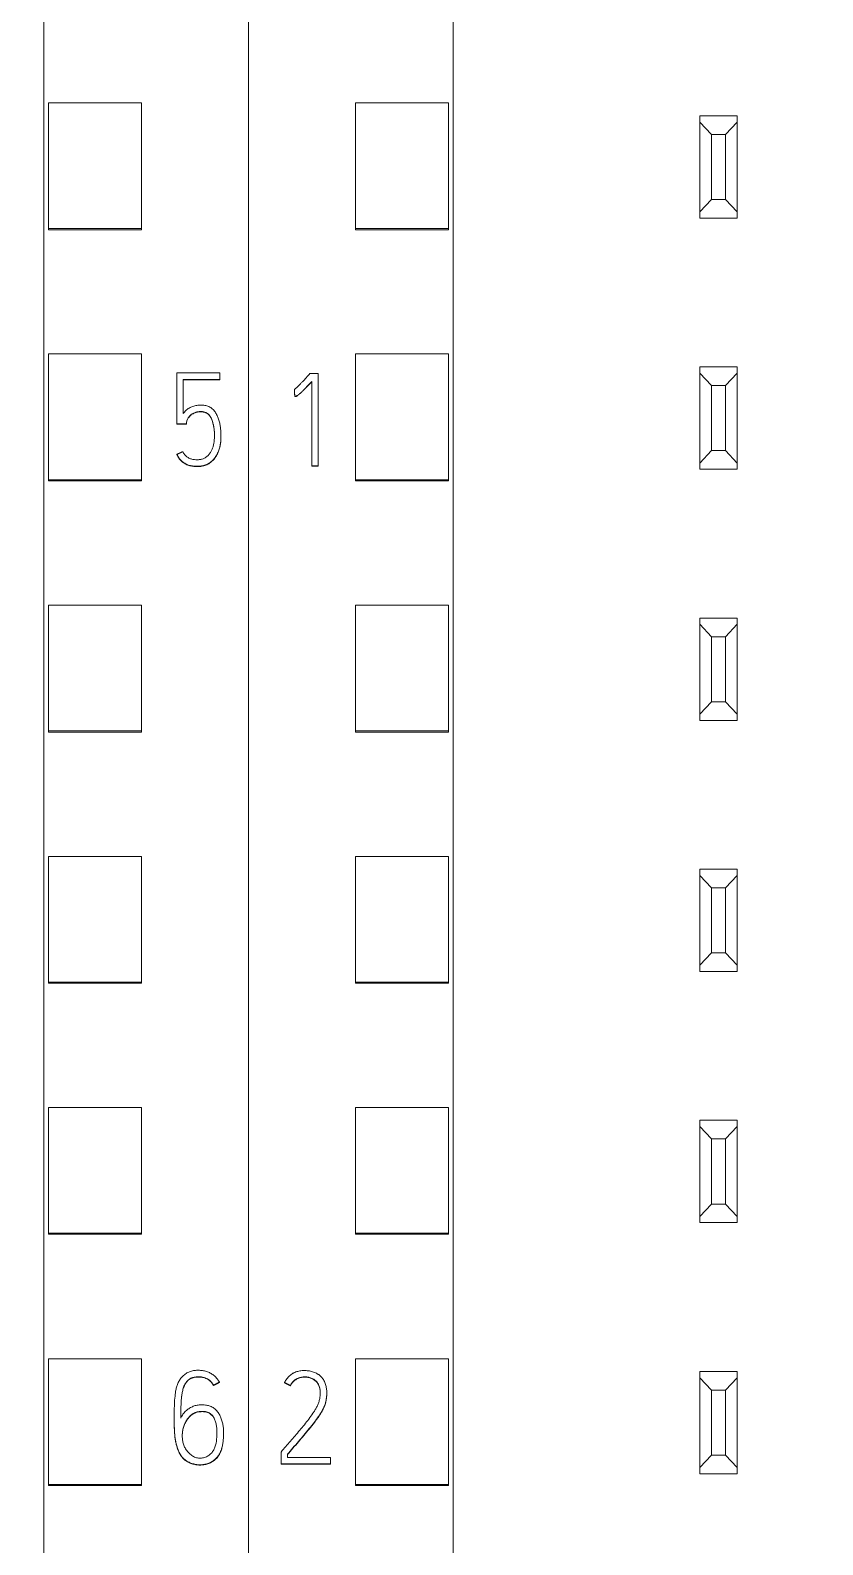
# Model space of a CAD drawing. Header units: millimetres. Extents: x 42151 to 59780, y 37376 to 44547.
# Drawn here: x 48234.74 to 48251.77, y 43255.12 to 43287.69 of the extents above; entities that cross this region are included whole.
import ezdxf

# ---------------------------------------------------------------- set-up
doc = ezdxf.new("R2010")
doc.units = ezdxf.units.MM
doc.set_wipeout_variables(frame=1)
doc.layers.add('000-PI-Oprema', color=30, linetype='Continuous', lineweight=5)
doc.layers.add('SI-ORMAR-Oprema', color=30, linetype='Continuous', lineweight=5)

# ---------------------------------------------------------------- blocks, each defined once
blk = doc.blocks.new('6ES7531-7KF00-0AB0')
at = {"layer": 'SI-ORMAR-Oprema', "linetype": 'Continuous'}
for p, q in [((-19.763, 37.279), (-19.763, 40.02)), ((-19.313, 37.279), (-19.763, 37.279)), ((-19.313, 18.579), (-19.313, 37.279)), ((-18.192, 36.979), (-18.192, 31.479)), ((-18.192, 18.979), (-18.192, 26.479)), ((-19.763, 18.579), (-19.763, 18.579)), ((-19.763, 18.579), (-19.313, 18.579)), ((-19.763, 15.837), (-19.763, 18.579)), ((-19.763, 18.579), (-19.313, 18.579)), ((-19.313, 18.579), (-19.313, 18.579)), ((-17.763, 16.929), (-19.763, 16.929)), ((-17.763, 16.8), (-17.763, 16.329)), ((-17.763, 16.446), (-19.763, 16.446)), ((-17.763, 16.329), (-17.763, -1.738)), ((-17.763, 15.837), (-19.763, 15.837))]:
    blk.add_line(p, q, dxfattribs=at)
blk.add_open_spline([(-17.763, 16.929), (-17.763, 16.929), (-17.763, 16.919), (-17.763, 16.876), (-17.763, 16.828), (-17.763, 16.8)], degree=3, dxfattribs=at)
blk.add_wipeout([(-17.038, 69.029), (17.762, 69.029), (17.762, -77.96), (-17.038, -77.971)]).dxf.layer = 'SI-ORMAR-Oprema'
for p, q in [((-17.038, 56.709), (-17.038, -56.709)), ((17.762, 56.709), (17.762, -56.709)), ((-12.638, 54.429), (-12.638, -54.387)), ((13.362, -54.387), (13.362, 54.429)), ((-14.738, 34.207), (-14.738, 36.909)), ((-12.738, 36.909), (-14.738, 36.909)), ((-12.738, 34.207), (-12.738, 36.909)), ((13.462, 34.207), (13.462, 36.909)), ((13.462, 36.909), (15.462, 36.909)), ((15.462, 34.207), (15.462, 36.909)), ((-7.338, 36.629), (-6.538, 36.629)), ((-7.338, 36.495), (-7.338, 36.629)), ((-7.338, 34.562), (-7.338, 36.495)), ((-7.088, 36.229), (-7.338, 36.495)), ((-6.538, 36.495), (-6.788, 36.229)), ((-6.538, 36.629), (-6.538, 36.495)), ((-6.538, 36.495), (-6.538, 34.562)), ((-7.088, 36.229), (-7.088, 34.829)), ((-6.788, 36.229), (-7.088, 36.229)), ((-6.788, 34.829), (-6.788, 36.229)), ((-7.338, 34.562), (-7.088, 34.829)), ((-7.338, 34.429), (-7.338, 34.562)), ((-7.088, 34.829), (-6.788, 34.829)), ((-6.788, 34.829), (-6.538, 34.562)), ((-6.538, 34.562), (-6.538, 34.429)), ((-14.738, 34.177), (-14.738, 34.207)), ((-12.738, 34.207), (-14.738, 34.207)), ((-12.738, 34.177), (-12.738, 34.207)), ((-6.538, 34.429), (-7.338, 34.429)), ((13.462, 34.207), (15.462, 34.207)), ((13.462, 34.177), (13.462, 34.207)), ((15.462, 34.177), (15.462, 34.207)), ((-12.738, 34.177), (-14.738, 34.177)), ((13.462, 34.177), (15.462, 34.177)), ((-14.738, 28.805), (-14.738, 31.508)), ((-12.738, 31.508), (-14.738, 31.508)), ((-12.738, 28.805), (-12.738, 31.508)), ((13.462, 28.805), (13.462, 31.508)), ((13.462, 31.508), (15.462, 31.508)), ((15.462, 28.805), (15.462, 31.508)), ((-15.54, 31.088), (-15.715, 31.088)), ((-15.54, 29.104), (-15.54, 31.088)), ((-7.338, 31.229), (-6.538, 31.229)), ((-7.338, 31.095), (-7.338, 31.229)), ((-7.338, 29.162), (-7.338, 31.095)), ((-7.088, 30.829), (-7.338, 31.095)), ((-6.538, 31.095), (-6.788, 30.829)), ((-6.538, 31.229), (-6.538, 31.095)), ((-6.538, 31.095), (-6.538, 29.162)), ((16.221, 31.099), (16.221, 30.005)), ((17.144, 31.099), (16.221, 31.099)), ((16.359, 30.226), (16.359, 30.961)), ((16.359, 30.961), (17.144, 30.961)), ((17.144, 30.954), (16.359, 30.954)), ((17.144, 30.961), (17.144, 31.099)), ((17.144, 30.961), (17.144, 30.954)), ((-16.051, 30.743), (-16.051, 30.737)), ((-15.679, 30.916), (-15.679, 29.104)), ((-6.788, 30.829), (-7.088, 30.829)), ((-7.088, 30.829), (-7.088, 29.429)), ((-6.788, 29.429), (-6.788, 30.829)), ((-16.042, 30.596), (-16.042, 30.59)), ((16.221, 30.005), (16.221, 29.998)), ((16.221, 30.005), (16.432, 30.005)), ((16.432, 29.998), (16.221, 29.998)), ((16.432, 30.005), (16.432, 29.998)), ((17.172, 29.74), (17.172, 29.746)), ((-7.338, 29.162), (-7.088, 29.429)), ((-7.088, 29.429), (-6.788, 29.429)), ((-6.788, 29.429), (-6.538, 29.162)), ((16.226, 29.35), (16.226, 29.343)), ((-15.679, 29.104), (-15.679, 29.097)), ((-15.679, 29.104), (-15.54, 29.104)), ((-15.54, 29.097), (-15.679, 29.097)), ((-15.54, 29.104), (-15.54, 29.097)), ((-7.338, 29.029), (-7.338, 29.162)), ((-6.538, 29.029), (-7.338, 29.029)), ((-6.538, 29.162), (-6.538, 29.029)), ((-14.738, 28.778), (-14.738, 28.805)), ((-12.738, 28.805), (-14.738, 28.805)), ((-12.738, 28.778), (-14.738, 28.778)), ((-12.738, 28.778), (-12.738, 28.805)), ((13.462, 28.805), (15.462, 28.805)), ((13.462, 28.778), (13.462, 28.805)), ((13.462, 28.778), (15.462, 28.778)), ((15.462, 28.778), (15.462, 28.805)), ((-14.738, 23.404), (-14.738, 26.106)), ((-12.738, 26.106), (-14.738, 26.106)), ((-12.738, 23.404), (-12.738, 26.106)), ((13.462, 23.404), (13.462, 26.106)), ((13.462, 26.106), (15.462, 26.106)), ((15.462, 23.404), (15.462, 26.106)), ((-7.338, 25.829), (-6.538, 25.829)), ((-7.338, 25.695), (-7.338, 25.829)), ((-6.538, 25.829), (-6.538, 25.695)), ((-7.338, 23.762), (-7.338, 25.695)), ((-7.088, 25.429), (-7.338, 25.695)), ((-7.088, 25.429), (-7.088, 24.029)), ((-6.788, 25.429), (-7.088, 25.429)), ((-6.538, 25.695), (-6.788, 25.429)), ((-6.788, 24.029), (-6.788, 25.429)), ((-6.538, 25.695), (-6.538, 23.762)), ((-7.338, 23.762), (-7.088, 24.029)), ((-7.088, 24.029), (-6.788, 24.029)), ((-6.788, 24.029), (-6.538, 23.762)), ((-7.338, 23.629), (-7.338, 23.762)), ((-6.538, 23.629), (-7.338, 23.629)), ((-6.538, 23.762), (-6.538, 23.629)), ((-14.738, 23.378), (-14.738, 23.404)), ((-12.738, 23.404), (-14.738, 23.404)), ((-12.738, 23.378), (-14.738, 23.378)), ((-12.738, 23.378), (-12.738, 23.404)), ((13.462, 23.378), (13.462, 23.404)), ((13.462, 23.404), (15.462, 23.404)), ((13.462, 23.378), (15.462, 23.378)), ((15.462, 23.378), (15.462, 23.404)), ((-14.738, 18.002), (-14.738, 20.704)), ((-12.738, 20.704), (-14.738, 20.704)), ((-12.738, 18.002), (-12.738, 20.704)), ((13.462, 18.002), (13.462, 20.704)), ((13.462, 20.704), (15.462, 20.704)), ((15.462, 18.002), (15.462, 20.704)), ((-7.338, 20.429), (-6.538, 20.429)), ((-7.338, 20.295), (-7.338, 20.429)), ((-7.338, 18.362), (-7.338, 20.295)), ((-7.088, 20.029), (-7.338, 20.295)), ((-6.538, 20.295), (-6.788, 20.029)), ((-6.538, 20.429), (-6.538, 20.295)), ((-6.538, 20.295), (-6.538, 18.362)), ((-7.088, 20.029), (-7.088, 18.629)), ((-6.788, 20.029), (-7.088, 20.029)), ((-6.788, 18.629), (-6.788, 20.029)), ((-7.338, 18.362), (-7.088, 18.629)), ((-7.088, 18.629), (-6.788, 18.629)), ((-6.788, 18.629), (-6.538, 18.362)), ((-7.338, 18.229), (-7.338, 18.362)), ((-6.538, 18.362), (-6.538, 18.229)), ((-14.738, 17.978), (-14.738, 18.002)), ((-12.738, 18.002), (-14.738, 18.002)), ((-12.738, 17.978), (-14.738, 17.978)), ((-12.738, 17.978), (-12.738, 18.002)), ((-6.538, 18.229), (-7.338, 18.229)), ((13.462, 18.002), (15.462, 18.002)), ((13.462, 17.978), (13.462, 18.002)), ((13.462, 17.978), (15.462, 17.978)), ((15.462, 17.978), (15.462, 18.002)), ((-17.038, 16.929), (-17.763, 16.929)), ((-17.038, 16.8), (-17.763, 16.8)), ((-17.038, 16.329), (-17.763, 16.329)), ((-14.738, 12.601), (-14.738, 15.303)), ((-12.738, 15.303), (-14.738, 15.303)), ((-12.738, 12.601), (-12.738, 15.303)), ((-7.338, 15.029), (-6.538, 15.029)), ((-7.338, 14.895), (-7.338, 15.029)), ((-6.538, 15.029), (-6.538, 14.895)), ((13.462, 12.601), (13.462, 15.303)), ((13.462, 15.303), (15.462, 15.303)), ((15.462, 12.601), (15.462, 15.303)), ((-7.338, 12.962), (-7.338, 14.895)), ((-7.088, 14.629), (-7.338, 14.895)), ((-6.538, 14.895), (-6.788, 14.629)), ((-6.538, 14.895), (-6.538, 12.962)), ((-7.088, 14.629), (-7.088, 13.229)), ((-6.788, 14.629), (-7.088, 14.629)), ((-6.788, 13.229), (-6.788, 14.629)), ((-7.338, 12.962), (-7.088, 13.229)), ((-7.088, 13.229), (-6.788, 13.229)), ((-6.788, 13.229), (-6.538, 12.962)), ((-7.338, 12.829), (-7.338, 12.962)), ((-6.538, 12.829), (-7.338, 12.829)), ((-6.538, 12.962), (-6.538, 12.829)), ((-14.738, 12.578), (-14.738, 12.601)), ((-12.738, 12.601), (-14.738, 12.601)), ((-12.738, 12.578), (-14.738, 12.578)), ((-12.738, 12.578), (-12.738, 12.601)), ((13.462, 12.578), (13.462, 12.601)), ((13.462, 12.601), (15.462, 12.601)), ((13.462, 12.578), (15.462, 12.578)), ((15.462, 12.578), (15.462, 12.601)), ((-14.738, 7.199), (-14.738, 9.901)), ((-12.738, 9.901), (-14.738, 9.901)), ((-12.738, 7.199), (-12.738, 9.901)), ((13.462, 7.199), (13.462, 9.901)), ((13.462, 9.901), (15.462, 9.901)), ((15.462, 7.199), (15.462, 9.901)), ((-7.338, 9.629), (-6.538, 9.629)), ((-7.338, 9.495), (-7.338, 9.629)), ((-7.338, 7.562), (-7.338, 9.495)), ((-7.088, 9.229), (-7.338, 9.495)), ((-6.538, 9.495), (-6.788, 9.229)), ((-6.538, 9.629), (-6.538, 9.495)), ((-6.538, 9.495), (-6.538, 7.562)), ((-16.261, 9.391), (-16.261, 9.385)), ((-16.136, 9.327), (-16.136, 9.321)), ((-15.354, 9.159), (-15.354, 9.165)), ((-7.088, 9.229), (-7.088, 7.829)), ((-6.788, 9.229), (-7.088, 9.229)), ((-6.788, 7.829), (-6.788, 9.229)), ((17.01, 9.333), (17.01, 9.327)), ((17.137, 9.399), (17.137, 9.393)), ((16.166, 8.595), (16.166, 8.588)), ((17.229, 8.296), (17.229, 8.302)), ((-16.336, 7.897), (-16.336, 7.642)), ((-16.197, 7.781), (-16.197, 7.847)), ((-7.338, 7.562), (-7.088, 7.829)), ((-7.088, 7.829), (-6.788, 7.829)), ((-6.788, 7.829), (-6.538, 7.562)), ((-16.336, 7.642), (-16.336, 7.636)), ((-16.336, 7.642), (-15.271, 7.642)), ((-15.271, 7.636), (-16.336, 7.636)), ((-15.271, 7.781), (-16.197, 7.781)), ((-15.271, 7.642), (-15.271, 7.781)), ((-15.271, 7.642), (-15.271, 7.636)), ((-7.338, 7.429), (-7.338, 7.562)), ((-6.538, 7.562), (-6.538, 7.429)), ((-14.738, 7.178), (-14.738, 7.199)), ((-12.738, 7.199), (-14.738, 7.199)), ((-12.738, 7.178), (-14.738, 7.178)), ((-12.738, 7.178), (-12.738, 7.199)), ((-6.538, 7.429), (-7.338, 7.429)), ((13.462, 7.178), (13.462, 7.199)), ((13.462, 7.199), (15.462, 7.199)), ((13.462, 7.178), (15.462, 7.178)), ((15.462, 7.178), (15.462, 7.199))]:
    blk.add_line(p, q, dxfattribs=at)
for centre, start, end in [((-17.163, 36.979), 83.025, 180), ((-17.163, 36.979), 83.025, 180), ((-17.163, 31.479), 180, 276.975), ((-17.163, 26.479), 83.025, 180), ((-17.163, 26.479), 83.025, 180), ((-17.163, 18.979), 180, 276.975)]:
    blk.add_arc(centre, 1.029, start, end, dxfattribs=at)
for points, knots in [([(-15.715, 31.088), (-15.742, 31.058), (-15.768, 31.028), (-15.823, 30.969), (-15.85, 30.939), (-15.892, 30.896), (-15.905, 30.881), (-15.933, 30.852), (-15.947, 30.838), (-15.976, 30.809), (-15.99, 30.796), (-16.02, 30.769), (-16.035, 30.756), (-16.051, 30.743)], [0, 0, 0, 0, 0.25, 0.25, 0.5, 0.5, 0.625, 0.625, 0.75, 0.75, 0.875, 0.875, 1, 1, 1, 1]), ([(-16.042, 30.596), (-16.037, 30.596), (-16.032, 30.597), (-16.022, 30.599), (-16.017, 30.6), (-16.007, 30.604), (-16.002, 30.606), (-15.994, 30.611), (-15.989, 30.614), (-15.977, 30.622), (-15.968, 30.629), (-15.953, 30.642), (-15.945, 30.648), (-15.922, 30.668), (-15.907, 30.682), (-15.877, 30.71), (-15.863, 30.725), (-15.819, 30.768), (-15.791, 30.798), (-15.735, 30.857), (-15.707, 30.886), (-15.679, 30.916)], [0, 0, 0, 0, 0.03125, 0.03125, 0.0625, 0.0625, 0.09375, 0.09375, 0.125, 0.125, 0.1875, 0.1875, 0.25, 0.25, 0.375, 0.375, 0.5, 0.5, 0.75, 0.75, 1, 1, 1, 1]), ([(-15.679, 30.91), (-15.707, 30.88), (-15.735, 30.85), (-15.791, 30.791), (-15.819, 30.762), (-15.863, 30.719), (-15.877, 30.704), (-15.907, 30.676), (-15.922, 30.662), (-15.945, 30.642), (-15.953, 30.635), (-15.969, 30.622), (-15.977, 30.616), (-15.989, 30.607), (-15.994, 30.605), (-16.003, 30.6), (-16.007, 30.597), (-16.017, 30.594), (-16.022, 30.593), (-16.032, 30.59), (-16.037, 30.59), (-16.042, 30.59)], [0, 0, 0, 0, 0.25, 0.25, 0.5, 0.5, 0.625, 0.625, 0.75, 0.75, 0.8125, 0.8125, 0.875, 0.875, 0.90625, 0.90625, 0.9375, 0.9375, 0.96875, 0.96875, 1, 1, 1, 1]), ([(16.226, 29.35), (16.239, 29.323), (16.252, 29.298), (16.276, 29.262), (16.285, 29.25), (16.304, 29.228), (16.314, 29.218), (16.335, 29.198), (16.347, 29.189), (16.37, 29.172), (16.382, 29.164), (16.407, 29.149), (16.419, 29.142), (16.446, 29.13), (16.46, 29.124), (16.487, 29.115), (16.501, 29.111), (16.53, 29.104), (16.544, 29.101), (16.573, 29.098), (16.588, 29.096), (16.61, 29.095), (16.617, 29.095), (16.632, 29.094), (16.639, 29.094), (16.661, 29.093), (16.675, 29.092), (16.705, 29.093), (16.719, 29.094), (16.748, 29.098), (16.763, 29.1), (16.792, 29.106), (16.806, 29.11), (16.848, 29.124), (16.875, 29.135), (16.913, 29.157), (16.926, 29.165), (16.949, 29.182), (16.961, 29.191), (16.983, 29.211), (16.993, 29.221), (17.013, 29.242), (17.023, 29.254), (17.05, 29.288), (17.066, 29.313), (17.087, 29.351), (17.093, 29.364), (17.106, 29.391), (17.112, 29.404), (17.128, 29.445), (17.137, 29.473), (17.151, 29.529), (17.157, 29.557), (17.164, 29.6), (17.165, 29.615), (17.168, 29.644), (17.17, 29.658), (17.172, 29.702), (17.172, 29.731), (17.172, 29.79), (17.17, 29.848), (17.164, 29.906), (17.156, 29.963), (17.151, 29.992), (17.142, 30.035), (17.139, 30.049), (17.131, 30.078), (17.127, 30.092), (17.113, 30.133), (17.102, 30.16), (17.083, 30.2), (17.076, 30.213), (17.061, 30.238), (17.053, 30.25), (17.027, 30.286), (17.008, 30.308), (16.964, 30.347), (16.939, 30.363), (16.899, 30.383), (16.885, 30.388), (16.857, 30.397), (16.843, 30.401), (16.814, 30.406), (16.8, 30.408), (16.77, 30.41), (16.755, 30.411), (16.726, 30.41), (16.711, 30.41), (16.682, 30.407), (16.668, 30.406), (16.639, 30.401), (16.624, 30.398), (16.596, 30.391), (16.581, 30.387), (16.553, 30.377), (16.54, 30.372), (16.513, 30.359), (16.5, 30.352), (16.475, 30.337), (16.463, 30.329), (16.439, 30.311), (16.428, 30.302), (16.407, 30.282), (16.396, 30.271), (16.377, 30.249), (16.368, 30.238), (16.359, 30.226)], [0, 0, 0, 0, 0.03125, 0.03125, 0.046875, 0.046875, 0.0625, 0.0625, 0.078125, 0.078125, 0.09375, 0.09375, 0.109375, 0.109375, 0.125, 0.125, 0.140625, 0.140625, 0.15625, 0.15625, 0.171875, 0.171875, 0.179687, 0.179687, 0.1875, 0.1875, 0.203125, 0.203125, 0.21875, 0.21875, 0.234375, 0.234375, 0.25, 0.25, 0.28125, 0.28125, 0.296875, 0.296875, 0.3125, 0.3125, 0.328125, 0.328125, 0.34375, 0.34375, 0.375, 0.375, 0.390625, 0.390625, 0.40625, 0.40625, 0.4375, 0.4375, 0.46875, 0.46875, 0.484375, 0.484375, 0.5, 0.5, 0.53125, 0.53125, 0.5625, 0.59375, 0.59375, 0.625, 0.625, 0.640625, 0.640625, 0.65625, 0.65625, 0.6875, 0.6875, 0.703125, 0.703125, 0.71875, 0.71875, 0.75, 0.75, 0.78125, 0.78125, 0.796875, 0.796875, 0.8125, 0.8125, 0.828125, 0.828125, 0.84375, 0.84375, 0.859375, 0.859375, 0.875, 0.875, 0.890625, 0.890625, 0.90625, 0.90625, 0.921875, 0.921875, 0.9375, 0.9375, 0.953125, 0.953125, 0.96875, 0.96875, 0.984375, 0.984375, 1, 1, 1, 1]), ([(16.432, 30.005), (16.432, 30.028), (16.435, 30.051), (16.444, 30.084), (16.448, 30.095), (16.457, 30.116), (16.463, 30.127), (16.475, 30.146), (16.482, 30.155), (16.493, 30.168), (16.497, 30.173), (16.505, 30.181), (16.509, 30.185), (16.531, 30.205), (16.55, 30.218), (16.58, 30.235), (16.59, 30.24), (16.612, 30.249), (16.623, 30.253), (16.656, 30.263), (16.679, 30.267), (16.714, 30.27), (16.725, 30.27), (16.748, 30.27), (16.76, 30.269), (16.795, 30.266), (16.817, 30.261), (16.845, 30.251), (16.85, 30.248), (16.86, 30.243), (16.865, 30.241), (16.88, 30.232), (16.889, 30.225), (16.902, 30.213), (16.906, 30.209), (16.914, 30.2), (16.925, 30.187), (16.935, 30.173), (16.948, 30.154), (16.953, 30.144), (16.964, 30.123), (16.968, 30.112), (16.982, 30.081), (16.989, 30.059), (17.002, 30.015), (17.008, 29.993), (17.015, 29.959), (17.017, 29.948), (17.021, 29.925), (17.025, 29.891), (17.028, 29.857), (17.031, 29.812), (17.032, 29.789), (17.033, 29.721), (17.031, 29.676), (17.024, 29.619), (17.023, 29.608), (17.019, 29.585), (17.017, 29.574), (17.009, 29.54), (17.003, 29.518), (16.988, 29.474), (16.979, 29.453), (16.959, 29.411), (16.947, 29.391), (16.92, 29.354), (16.905, 29.337), (16.881, 29.312), (16.872, 29.305), (16.854, 29.29), (16.844, 29.284), (16.825, 29.271), (16.814, 29.266), (16.793, 29.256), (16.782, 29.252), (16.749, 29.242), (16.726, 29.238), (16.691, 29.235), (16.68, 29.234), (16.657, 29.233), (16.645, 29.233), (16.611, 29.234), (16.588, 29.237), (16.554, 29.244), (16.542, 29.246), (16.52, 29.254), (16.509, 29.258), (16.488, 29.267), (16.478, 29.273), (16.458, 29.285), (16.448, 29.291), (16.42, 29.313), (16.404, 29.329), (16.383, 29.357), (16.376, 29.366), (16.364, 29.387), (16.359, 29.397), (16.354, 29.408)], [0, 0, 0, 0, 0.03125, 0.03125, 0.046875, 0.046875, 0.0625, 0.0625, 0.078125, 0.078125, 0.085937, 0.085937, 0.09375, 0.09375, 0.125, 0.125, 0.140625, 0.140625, 0.15625, 0.15625, 0.1875, 0.1875, 0.203125, 0.203125, 0.21875, 0.21875, 0.25, 0.25, 0.257812, 0.257812, 0.265625, 0.265625, 0.28125, 0.28125, 0.289062, 0.289062, 0.296875, 0.3125, 0.3125, 0.328125, 0.328125, 0.34375, 0.34375, 0.375, 0.375, 0.40625, 0.40625, 0.421875, 0.421875, 0.4375, 0.46875, 0.46875, 0.5, 0.5, 0.5625, 0.5625, 0.578125, 0.578125, 0.59375, 0.59375, 0.625, 0.625, 0.65625, 0.65625, 0.6875, 0.6875, 0.71875, 0.71875, 0.734375, 0.734375, 0.75, 0.75, 0.765625, 0.765625, 0.78125, 0.78125, 0.8125, 0.8125, 0.828125, 0.828125, 0.84375, 0.84375, 0.875, 0.875, 0.890625, 0.890625, 0.90625, 0.90625, 0.921875, 0.921875, 0.9375, 0.9375, 0.96875, 0.96875, 0.984375, 0.984375, 1, 1, 1, 1]), ([(17.033, 29.741), (17.033, 29.747), (17.032, 29.752), (17.032, 29.779), (17.031, 29.802), (17.029, 29.847), (17.027, 29.87), (17.019, 29.937), (17.01, 29.982), (16.991, 30.049), (16.983, 30.071), (16.966, 30.113), (16.956, 30.134), (16.938, 30.163), (16.931, 30.173), (16.917, 30.191), (16.909, 30.2), (16.892, 30.216), (16.883, 30.223), (16.868, 30.233), (16.863, 30.236), (16.853, 30.241), (16.847, 30.243), (16.831, 30.25), (16.82, 30.253), (16.797, 30.259), (16.786, 30.26), (16.763, 30.263), (16.751, 30.264), (16.728, 30.264), (16.716, 30.264), (16.693, 30.262), (16.681, 30.26), (16.658, 30.256), (16.624, 30.249), (16.592, 30.235), (16.561, 30.218), (16.551, 30.212), (16.533, 30.199), (16.523, 30.192), (16.506, 30.176), (16.498, 30.168), (16.487, 30.155), (16.483, 30.15), (16.476, 30.141), (16.473, 30.136), (16.463, 30.121), (16.458, 30.111), (16.448, 30.09), (16.445, 30.078), (16.435, 30.045), (16.432, 30.022), (16.432, 29.998)], [0, 0, 0, 0, 0.013624, 0.013624, 0.075273, 0.075273, 0.136921, 0.136921, 0.260218, 0.260218, 0.321867, 0.321867, 0.383515, 0.383515, 0.414339, 0.414339, 0.445164, 0.445164, 0.475988, 0.475988, 0.4914, 0.4914, 0.506812, 0.506812, 0.537636, 0.537636, 0.568461, 0.568461, 0.599285, 0.599285, 0.630109, 0.630109, 0.660933, 0.660933, 0.691758, 0.753406, 0.753406, 0.78423, 0.78423, 0.815055, 0.815055, 0.845879, 0.845879, 0.861291, 0.861291, 0.876703, 0.876703, 0.907527, 0.907527, 0.938352, 0.938352, 1, 1, 1, 1]), ([(17.172, 29.74), (17.172, 29.719), (17.172, 29.697), (17.169, 29.647), (17.167, 29.618), (17.161, 29.575), (17.159, 29.561), (17.153, 29.532), (17.15, 29.518), (17.139, 29.475), (17.13, 29.447), (17.11, 29.393), (17.098, 29.366), (17.07, 29.314), (17.055, 29.289), (17.028, 29.254), (17.019, 29.243), (17, 29.221), (16.989, 29.21), (16.957, 29.181), (16.933, 29.163), (16.895, 29.141), (16.882, 29.134), (16.855, 29.121), (16.842, 29.116), (16.8, 29.102), (16.772, 29.095), (16.728, 29.089), (16.713, 29.088), (16.684, 29.086), (16.669, 29.086), (16.64, 29.087), (16.625, 29.088), (16.596, 29.09), (16.581, 29.091), (16.552, 29.094), (16.537, 29.097), (16.508, 29.103), (16.494, 29.107), (16.466, 29.116), (16.452, 29.121), (16.425, 29.133), (16.412, 29.14), (16.387, 29.154), (16.374, 29.163), (16.35, 29.18), (16.339, 29.189), (16.317, 29.209), (16.306, 29.219), (16.287, 29.241), (16.278, 29.253), (16.253, 29.29), (16.239, 29.316), (16.226, 29.343)], [0, 0, 0, 0, 0.044434, 0.044434, 0.104157, 0.104157, 0.134018, 0.134018, 0.16388, 0.16388, 0.223602, 0.223602, 0.283325, 0.283325, 0.343048, 0.343048, 0.37291, 0.37291, 0.402771, 0.402771, 0.462494, 0.462494, 0.492355, 0.492355, 0.522217, 0.522217, 0.58194, 0.58194, 0.611801, 0.611801, 0.641663, 0.641663, 0.671524, 0.671524, 0.701386, 0.701386, 0.731247, 0.731247, 0.761108, 0.761108, 0.79097, 0.79097, 0.820831, 0.820831, 0.850693, 0.850693, 0.880554, 0.880554, 0.910416, 0.910416, 0.940277, 0.940277, 1, 1, 1, 1]), ([(-16.136, 9.327), (-16.125, 9.351), (-16.111, 9.373), (-16.087, 9.403), (-16.079, 9.413), (-16.06, 9.431), (-16.05, 9.439), (-16.019, 9.462), (-15.996, 9.474), (-15.947, 9.494), (-15.923, 9.501), (-15.885, 9.508), (-15.872, 9.51), (-15.846, 9.512), (-15.833, 9.513), (-15.794, 9.512), (-15.768, 9.509), (-15.73, 9.501), (-15.718, 9.497), (-15.693, 9.489), (-15.681, 9.484), (-15.646, 9.468), (-15.624, 9.454), (-15.593, 9.43), (-15.584, 9.421), (-15.566, 9.402), (-15.558, 9.392), (-15.547, 9.376), (-15.543, 9.371), (-15.537, 9.359), (-15.527, 9.342), (-15.52, 9.324), (-15.512, 9.299), (-15.509, 9.287), (-15.503, 9.261), (-15.501, 9.248), (-15.498, 9.223), (-15.497, 9.21), (-15.496, 9.184), (-15.495, 9.171), (-15.496, 9.145), (-15.496, 9.132), (-15.498, 9.107), (-15.499, 9.094), (-15.504, 9.055), (-15.509, 9.03), (-15.519, 8.993), (-15.523, 8.98), (-15.531, 8.956), (-15.536, 8.943), (-15.55, 8.907), (-15.561, 8.884), (-15.585, 8.839), (-15.598, 8.817), (-15.624, 8.773), (-15.638, 8.752), (-15.681, 8.688), (-15.711, 8.646), (-15.803, 8.523), (-15.868, 8.443), (-15.968, 8.325), (-16.001, 8.286), (-16.067, 8.208), (-16.101, 8.169), (-16.168, 8.091), (-16.202, 8.052), (-16.269, 7.974), (-16.303, 7.936), (-16.336, 7.897)], [0, 0, 0, 0, 0.03125, 0.03125, 0.046875, 0.046875, 0.0625, 0.0625, 0.09375, 0.09375, 0.125, 0.125, 0.140625, 0.140625, 0.15625, 0.15625, 0.1875, 0.1875, 0.203125, 0.203125, 0.21875, 0.21875, 0.25, 0.25, 0.265625, 0.265625, 0.28125, 0.28125, 0.289063, 0.289063, 0.296875, 0.3125, 0.3125, 0.328125, 0.328125, 0.34375, 0.34375, 0.359375, 0.359375, 0.375, 0.375, 0.390625, 0.390625, 0.40625, 0.40625, 0.4375, 0.4375, 0.453125, 0.453125, 0.46875, 0.46875, 0.5, 0.5, 0.53125, 0.53125, 0.5625, 0.5625, 0.625, 0.625, 0.75, 0.75, 0.8125, 0.8125, 0.875, 0.875, 0.9375, 0.9375, 1, 1, 1, 1]), ([(-16.197, 7.847), (-16.159, 7.893), (-16.12, 7.939), (-16.042, 8.031), (-16.002, 8.076), (-15.924, 8.168), (-15.885, 8.214), (-15.808, 8.306), (-15.769, 8.352), (-15.693, 8.446), (-15.656, 8.493), (-15.601, 8.565), (-15.583, 8.589), (-15.548, 8.638), (-15.531, 8.663), (-15.497, 8.713), (-15.481, 8.738), (-15.451, 8.79), (-15.437, 8.817), (-15.418, 8.858), (-15.412, 8.871), (-15.401, 8.899), (-15.396, 8.914), (-15.381, 8.957), (-15.374, 8.986), (-15.363, 9.045), (-15.359, 9.075), (-15.355, 9.12), (-15.355, 9.135), (-15.354, 9.165), (-15.354, 9.18), (-15.356, 9.226), (-15.36, 9.256), (-15.368, 9.3), (-15.371, 9.315), (-15.378, 9.344), (-15.383, 9.359), (-15.393, 9.387), (-15.399, 9.401), (-15.413, 9.428), (-15.42, 9.441), (-15.432, 9.46), (-15.436, 9.466), (-15.445, 9.478), (-15.45, 9.484), (-15.465, 9.502), (-15.475, 9.513), (-15.496, 9.534), (-15.507, 9.544), (-15.525, 9.558), (-15.532, 9.563), (-15.544, 9.571), (-15.551, 9.575), (-15.584, 9.594), (-15.611, 9.607), (-15.654, 9.622), (-15.669, 9.626), (-15.698, 9.634), (-15.713, 9.637), (-15.743, 9.642), (-15.758, 9.644), (-15.788, 9.647), (-15.803, 9.648), (-15.833, 9.648), (-15.848, 9.648), (-15.879, 9.647), (-15.894, 9.646), (-15.939, 9.64), (-15.969, 9.634), (-16.012, 9.621), (-16.026, 9.616), (-16.047, 9.606), (-16.054, 9.603), (-16.068, 9.596), (-16.074, 9.593), (-16.107, 9.574), (-16.131, 9.556), (-16.165, 9.526), (-16.176, 9.515), (-16.197, 9.492), (-16.206, 9.481), (-16.233, 9.445), (-16.249, 9.419), (-16.261, 9.391)], [0, 0, 0, 0, 0.0625, 0.0625, 0.125, 0.125, 0.1875, 0.1875, 0.25, 0.25, 0.3125, 0.3125, 0.34375, 0.34375, 0.375, 0.375, 0.40625, 0.40625, 0.4375, 0.4375, 0.453125, 0.453125, 0.46875, 0.46875, 0.5, 0.5, 0.53125, 0.53125, 0.546875, 0.546875, 0.5625, 0.5625, 0.59375, 0.59375, 0.609375, 0.609375, 0.625, 0.625, 0.640625, 0.640625, 0.65625, 0.65625, 0.664062, 0.664062, 0.671875, 0.671875, 0.6875, 0.6875, 0.703125, 0.703125, 0.710937, 0.710937, 0.71875, 0.71875, 0.75, 0.75, 0.765625, 0.765625, 0.78125, 0.78125, 0.796875, 0.796875, 0.8125, 0.8125, 0.828125, 0.828125, 0.84375, 0.84375, 0.875, 0.875, 0.890625, 0.890625, 0.898437, 0.898437, 0.90625, 0.90625, 0.9375, 0.9375, 0.953125, 0.953125, 0.96875, 0.96875, 1, 1, 1, 1]), ([(-15.495, 9.156), (-15.495, 9.167), (-15.496, 9.177), (-15.497, 9.2), (-15.498, 9.213), (-15.501, 9.239), (-15.503, 9.251), (-15.508, 9.277), (-15.511, 9.29), (-15.519, 9.315), (-15.524, 9.327), (-15.532, 9.344), (-15.535, 9.35), (-15.541, 9.362), (-15.545, 9.367), (-15.563, 9.394), (-15.581, 9.413), (-15.606, 9.434), (-15.611, 9.438), (-15.622, 9.445), (-15.638, 9.456), (-15.667, 9.472), (-15.691, 9.482), (-15.715, 9.491), (-15.728, 9.494), (-15.766, 9.503), (-15.792, 9.506), (-15.844, 9.507), (-15.883, 9.503), (-15.921, 9.495), (-15.946, 9.487), (-15.959, 9.483), (-15.983, 9.473), (-15.994, 9.468), (-16.017, 9.455), (-16.028, 9.449), (-16.06, 9.425), (-16.079, 9.407), (-16.103, 9.377), (-16.111, 9.366), (-16.124, 9.344), (-16.131, 9.333), (-16.136, 9.321)], [0, 0, 0, 0, 0.034384, 0.034384, 0.076368, 0.076368, 0.118351, 0.118351, 0.160334, 0.160334, 0.202317, 0.202317, 0.223309, 0.223309, 0.244301, 0.244301, 0.328267, 0.328267, 0.349259, 0.349259, 0.370251, 0.412234, 0.454217, 0.454217, 0.496201, 0.496201, 0.580167, 0.580167, 0.664134, 0.706117, 0.706117, 0.7481, 0.7481, 0.790084, 0.790084, 0.832067, 0.832067, 0.916033, 0.916033, 0.958017, 0.958017, 1, 1, 1, 1]), ([(17.137, 9.399), (17.123, 9.424), (17.107, 9.448), (17.08, 9.482), (17.071, 9.493), (17.051, 9.515), (17.041, 9.525), (17.009, 9.554), (16.985, 9.571), (16.948, 9.593), (16.935, 9.599), (16.909, 9.611), (16.895, 9.617), (16.854, 9.631), (16.826, 9.638), (16.784, 9.646), (16.77, 9.648), (16.741, 9.651), (16.726, 9.653), (16.683, 9.655), (16.654, 9.655), (16.611, 9.651), (16.597, 9.649), (16.569, 9.644), (16.554, 9.641), (16.512, 9.63), (16.485, 9.62), (16.447, 9.6), (16.434, 9.593), (16.41, 9.577), (16.398, 9.568), (16.364, 9.541), (16.343, 9.521), (16.315, 9.489), (16.306, 9.477), (16.289, 9.453), (16.281, 9.441), (16.26, 9.404), (16.247, 9.378), (16.227, 9.323), (16.219, 9.296), (16.205, 9.24), (16.199, 9.212), (16.19, 9.156), (16.187, 9.127), (16.178, 9.042), (16.174, 8.985), (16.169, 8.87), (16.168, 8.813), (16.166, 8.64), (16.165, 8.525), (16.17, 8.382), (16.172, 8.354), (16.176, 8.297), (16.178, 8.268), (16.187, 8.183), (16.196, 8.126), (16.213, 8.056), (16.217, 8.042), (16.225, 8.014), (16.229, 8), (16.243, 7.959), (16.253, 7.932), (16.272, 7.893), (16.278, 7.88), (16.292, 7.855), (16.3, 7.842), (16.323, 7.806), (16.341, 7.783), (16.371, 7.752), (16.382, 7.742), (16.405, 7.724), (16.417, 7.715), (16.453, 7.691), (16.478, 7.678), (16.519, 7.661), (16.532, 7.656), (16.56, 7.646), (16.574, 7.643), (16.616, 7.632), (16.644, 7.627), (16.688, 7.623), (16.702, 7.623), (16.732, 7.622), (16.746, 7.623), (16.789, 7.626), (16.818, 7.63), (16.86, 7.64), (16.874, 7.644), (16.901, 7.654), (16.915, 7.659), (16.955, 7.677), (16.98, 7.691), (17.016, 7.715), (17.027, 7.724), (17.05, 7.743), (17.061, 7.753), (17.091, 7.783), (17.109, 7.806), (17.133, 7.842), (17.14, 7.855), (17.154, 7.881), (17.16, 7.894), (17.176, 7.934), (17.185, 7.962), (17.196, 8.003), (17.199, 8.018), (17.205, 8.046), (17.208, 8.06), (17.215, 8.103), (17.218, 8.132), (17.228, 8.218), (17.231, 8.275), (17.228, 8.361), (17.226, 8.39), (17.22, 8.447), (17.215, 8.476), (17.203, 8.533), (17.195, 8.561), (17.177, 8.617), (17.167, 8.644), (17.141, 8.697), (17.127, 8.722), (17.094, 8.77), (17.076, 8.792), (17.043, 8.822), (17.032, 8.831), (17.008, 8.848), (16.995, 8.856), (16.97, 8.869), (16.956, 8.876), (16.928, 8.886), (16.915, 8.891), (16.872, 8.902), (16.843, 8.907), (16.8, 8.911), (16.785, 8.912), (16.755, 8.912), (16.741, 8.912), (16.697, 8.91), (16.668, 8.906), (16.625, 8.896), (16.611, 8.892), (16.583, 8.883), (16.57, 8.877), (16.53, 8.86), (16.505, 8.845), (16.468, 8.82), (16.457, 8.812), (16.434, 8.793), (16.423, 8.783), (16.391, 8.753), (16.372, 8.731), (16.337, 8.684), (16.322, 8.659), (16.308, 8.633)], [0, 0, 0, 0, 0.015625, 0.015625, 0.023438, 0.023438, 0.03125, 0.03125, 0.046875, 0.046875, 0.054688, 0.054688, 0.0625, 0.0625, 0.078125, 0.078125, 0.085938, 0.085938, 0.09375, 0.09375, 0.109375, 0.109375, 0.117188, 0.117188, 0.125, 0.125, 0.140625, 0.140625, 0.148438, 0.148438, 0.15625, 0.15625, 0.171875, 0.171875, 0.179688, 0.179688, 0.1875, 0.1875, 0.203125, 0.203125, 0.21875, 0.21875, 0.234375, 0.234375, 0.25, 0.25, 0.28125, 0.28125, 0.3125, 0.3125, 0.375, 0.375, 0.390625, 0.390625, 0.40625, 0.40625, 0.4375, 0.4375, 0.445313, 0.445313, 0.453125, 0.453125, 0.46875, 0.46875, 0.476563, 0.476563, 0.484375, 0.484375, 0.5, 0.5, 0.507813, 0.507813, 0.515625, 0.515625, 0.53125, 0.53125, 0.539063, 0.539063, 0.546875, 0.546875, 0.5625, 0.5625, 0.570313, 0.570313, 0.578125, 0.578125, 0.59375, 0.59375, 0.601563, 0.601563, 0.609375, 0.609375, 0.625, 0.625, 0.632813, 0.632813, 0.640625, 0.640625, 0.65625, 0.65625, 0.664063, 0.664063, 0.671875, 0.671875, 0.6875, 0.6875, 0.695313, 0.695313, 0.703125, 0.703125, 0.71875, 0.71875, 0.75, 0.75, 0.765625, 0.765625, 0.78125, 0.78125, 0.796875, 0.796875, 0.8125, 0.8125, 0.828125, 0.828125, 0.84375, 0.84375, 0.851563, 0.851563, 0.859375, 0.859375, 0.867188, 0.867188, 0.875, 0.875, 0.890625, 0.890625, 0.898438, 0.898438, 0.90625, 0.90625, 0.921875, 0.921875, 0.929688, 0.929688, 0.9375, 0.9375, 0.953125, 0.953125, 0.960938, 0.960938, 0.96875, 0.96875, 0.984375, 0.984375, 1, 1, 1, 1]), ([(16.308, 8.633), (16.308, 8.694), (16.309, 8.755), (16.311, 8.846), (16.312, 8.876), (16.314, 8.937), (16.315, 8.967), (16.319, 9.028), (16.321, 9.058), (16.328, 9.119), (16.333, 9.149), (16.342, 9.194), (16.345, 9.209), (16.353, 9.239), (16.357, 9.254), (16.371, 9.298), (16.382, 9.327), (16.401, 9.36), (16.405, 9.367), (16.413, 9.38), (16.417, 9.387), (16.431, 9.406), (16.441, 9.418), (16.457, 9.434), (16.462, 9.44), (16.474, 9.45), (16.48, 9.455), (16.499, 9.469), (16.512, 9.477), (16.533, 9.487), (16.54, 9.49), (16.555, 9.495), (16.562, 9.498), (16.585, 9.504), (16.6, 9.507), (16.63, 9.512), (16.646, 9.514), (16.677, 9.515), (16.692, 9.516), (16.723, 9.515), (16.739, 9.513), (16.769, 9.509), (16.792, 9.505), (16.814, 9.498), (16.829, 9.493), (16.836, 9.49), (16.858, 9.481), (16.871, 9.475), (16.898, 9.459), (16.911, 9.451), (16.929, 9.436), (16.935, 9.431), (16.947, 9.42), (16.952, 9.415), (16.968, 9.398), (16.977, 9.386), (16.995, 9.36), (17.003, 9.347), (17.01, 9.333)], [0, 0, 0, 0, 0.125, 0.125, 0.1875, 0.1875, 0.25, 0.25, 0.3125, 0.3125, 0.375, 0.375, 0.40625, 0.40625, 0.4375, 0.4375, 0.5, 0.5, 0.515625, 0.515625, 0.53125, 0.53125, 0.5625, 0.5625, 0.578125, 0.578125, 0.59375, 0.59375, 0.625, 0.625, 0.640625, 0.640625, 0.65625, 0.65625, 0.6875, 0.6875, 0.71875, 0.71875, 0.75, 0.75, 0.78125, 0.78125, 0.8125, 0.828125, 0.828125, 0.84375, 0.84375, 0.875, 0.875, 0.90625, 0.90625, 0.921875, 0.921875, 0.9375, 0.9375, 0.96875, 0.96875, 1, 1, 1, 1]), ([(17.01, 9.327), (16.996, 9.354), (16.979, 9.38), (16.953, 9.408), (16.947, 9.413), (16.936, 9.424), (16.93, 9.429), (16.912, 9.444), (16.887, 9.461), (16.859, 9.475), (16.83, 9.487), (16.816, 9.492), (16.786, 9.5), (16.771, 9.503), (16.74, 9.507), (16.724, 9.508), (16.678, 9.51), (16.648, 9.508), (16.602, 9.501), (16.587, 9.498), (16.557, 9.49), (16.542, 9.485), (16.521, 9.475), (16.514, 9.471), (16.501, 9.463), (16.494, 9.459), (16.475, 9.446), (16.458, 9.43), (16.442, 9.413), (16.432, 9.401), (16.428, 9.395), (16.414, 9.376), (16.406, 9.363), (16.391, 9.336), (16.384, 9.323), (16.372, 9.294), (16.367, 9.279), (16.353, 9.235), (16.345, 9.206), (16.333, 9.146), (16.329, 9.116), (16.322, 9.055), (16.319, 9.025), (16.315, 8.964), (16.314, 8.933), (16.312, 8.872), (16.311, 8.841), (16.309, 8.749), (16.308, 8.688), (16.308, 8.627)], [0, 0, 0, 0, 0.0625, 0.0625, 0.078125, 0.078125, 0.09375, 0.09375, 0.125, 0.15625, 0.15625, 0.1875, 0.1875, 0.21875, 0.21875, 0.25, 0.25, 0.3125, 0.3125, 0.34375, 0.34375, 0.375, 0.375, 0.390625, 0.390625, 0.40625, 0.40625, 0.4375, 0.453125, 0.453125, 0.46875, 0.46875, 0.5, 0.5, 0.53125, 0.53125, 0.5625, 0.5625, 0.625, 0.625, 0.6875, 0.6875, 0.75, 0.75, 0.8125, 0.8125, 0.875, 0.875, 1, 1, 1, 1]), ([(-15.354, 9.16), (-15.354, 9.138), (-15.355, 9.117), (-15.359, 9.066), (-15.363, 9.036), (-15.372, 8.992), (-15.375, 8.977), (-15.383, 8.948), (-15.387, 8.933), (-15.397, 8.905), (-15.402, 8.891), (-15.413, 8.863), (-15.419, 8.849), (-15.438, 8.808), (-15.452, 8.782), (-15.483, 8.73), (-15.499, 8.704), (-15.532, 8.654), (-15.549, 8.629), (-15.585, 8.581), (-15.602, 8.556), (-15.657, 8.485), (-15.694, 8.438), (-15.77, 8.345), (-15.809, 8.299), (-15.886, 8.207), (-15.925, 8.161), (-16.003, 8.07), (-16.042, 8.024), (-16.12, 7.932), (-16.159, 7.887), (-16.197, 7.841)], [0, 0, 0, 0, 0.040253, 0.040253, 0.096709, 0.096709, 0.124936, 0.124936, 0.153164, 0.153164, 0.181392, 0.181392, 0.20962, 0.20962, 0.266076, 0.266076, 0.322531, 0.322531, 0.378987, 0.378987, 0.435443, 0.435443, 0.548354, 0.548354, 0.661266, 0.661266, 0.774177, 0.774177, 0.887089, 0.887089, 1, 1, 1, 1]), ([(17.229, 8.296), (17.229, 8.25), (17.227, 8.204), (17.219, 8.129), (17.215, 8.101), (17.208, 8.058), (17.206, 8.044), (17.2, 8.015), (17.197, 8.001), (17.186, 7.959), (17.177, 7.931), (17.161, 7.891), (17.155, 7.878), (17.142, 7.852), (17.135, 7.839), (17.111, 7.802), (17.093, 7.78), (17.063, 7.749), (17.053, 7.739), (17.03, 7.72), (17.019, 7.711), (16.983, 7.687), (16.957, 7.672), (16.918, 7.654), (16.904, 7.649), (16.877, 7.639), (16.863, 7.635), (16.821, 7.624), (16.792, 7.62), (16.749, 7.617), (16.734, 7.616), (16.705, 7.616), (16.69, 7.617), (16.647, 7.621), (16.618, 7.626), (16.576, 7.636), (16.562, 7.64), (16.534, 7.649), (16.521, 7.654), (16.481, 7.67), (16.455, 7.684), (16.425, 7.703), (16.419, 7.707), (16.407, 7.716), (16.401, 7.72), (16.384, 7.734), (16.373, 7.744), (16.343, 7.775), (16.325, 7.797), (16.301, 7.834), (16.294, 7.846), (16.279, 7.872), (16.273, 7.884), (16.255, 7.924), (16.244, 7.95), (16.225, 8.005), (16.217, 8.033), (16.204, 8.089), (16.198, 8.117), (16.188, 8.174), (16.181, 8.231), (16.176, 8.288), (16.172, 8.346), (16.171, 8.374), (16.167, 8.465), (16.166, 8.527), (16.166, 8.588)], [0, 0, 0, 0, 0.061961, 0.061961, 0.100808, 0.100808, 0.120232, 0.120232, 0.139655, 0.139655, 0.178502, 0.178502, 0.197926, 0.197926, 0.217349, 0.217349, 0.256196, 0.256196, 0.27562, 0.27562, 0.295043, 0.295043, 0.33389, 0.33389, 0.353314, 0.353314, 0.372737, 0.372737, 0.411584, 0.411584, 0.431008, 0.431008, 0.450431, 0.450431, 0.489278, 0.489278, 0.508702, 0.508702, 0.528125, 0.528125, 0.566972, 0.566972, 0.576684, 0.576684, 0.586396, 0.586396, 0.605819, 0.605819, 0.644666, 0.644666, 0.66409, 0.66409, 0.683513, 0.683513, 0.72236, 0.72236, 0.761207, 0.761207, 0.800054, 0.800054, 0.838901, 0.877748, 0.877748, 0.916595, 0.916595, 1, 1, 1, 1]), ([(16.581, 8.727), (16.607, 8.741), (16.634, 8.752), (16.677, 8.762), (16.691, 8.765), (16.721, 8.769), (16.75, 8.771), (16.779, 8.771), (16.809, 8.77), (16.824, 8.768), (16.853, 8.763), (16.867, 8.759), (16.895, 8.75), (16.909, 8.744), (16.934, 8.73), (16.946, 8.722), (16.968, 8.702), (16.979, 8.692), (16.997, 8.669), (17.005, 8.657), (17.02, 8.632), (17.027, 8.618), (17.045, 8.578), (17.054, 8.551), (17.065, 8.508), (17.068, 8.494), (17.073, 8.465), (17.075, 8.451), (17.081, 8.407), (17.083, 8.378), (17.085, 8.32), (17.085, 8.291), (17.083, 8.204), (17.078, 8.146), (17.061, 8.06), (17.053, 8.031), (17.038, 7.99), (17.033, 7.976), (17.02, 7.95), (17.013, 7.937), (16.99, 7.9), (16.972, 7.877), (16.945, 7.851), (16.94, 7.846), (16.929, 7.837), (16.923, 7.832), (16.906, 7.819), (16.893, 7.811), (16.868, 7.797), (16.854, 7.791), (16.827, 7.78), (16.798, 7.772), (16.77, 7.767), (16.74, 7.765), (16.725, 7.764), (16.696, 7.766), (16.681, 7.768), (16.653, 7.773), (16.638, 7.777), (16.596, 7.791), (16.57, 7.805), (16.534, 7.829), (16.522, 7.838), (16.499, 7.857), (16.478, 7.877), (16.459, 7.899), (16.44, 7.922), (16.432, 7.934), (16.407, 7.971), (16.394, 7.997), (16.377, 8.037), (16.372, 8.051), (16.363, 8.079), (16.359, 8.093), (16.349, 8.136), (16.344, 8.164), (16.341, 8.208), (16.34, 8.223), (16.339, 8.252), (16.34, 8.266), (16.342, 8.31), (16.345, 8.339), (16.356, 8.397), (16.364, 8.425), (16.378, 8.466), (16.383, 8.48), (16.395, 8.507), (16.401, 8.52), (16.421, 8.559), (16.436, 8.584), (16.462, 8.619), (16.471, 8.63), (16.49, 8.653), (16.5, 8.664), (16.532, 8.694), (16.555, 8.712), (16.581, 8.727)], [0, 0, 0, 0, 0.03125, 0.03125, 0.046875, 0.046875, 0.0625, 0.078125, 0.078125, 0.09375, 0.09375, 0.109375, 0.109375, 0.125, 0.125, 0.140625, 0.140625, 0.15625, 0.15625, 0.171875, 0.171875, 0.1875, 0.1875, 0.21875, 0.21875, 0.234375, 0.234375, 0.25, 0.25, 0.28125, 0.28125, 0.3125, 0.3125, 0.375, 0.375, 0.40625, 0.40625, 0.421875, 0.421875, 0.4375, 0.4375, 0.46875, 0.46875, 0.476563, 0.476563, 0.484375, 0.484375, 0.5, 0.5, 0.515625, 0.515625, 0.53125, 0.546875, 0.546875, 0.5625, 0.5625, 0.578125, 0.578125, 0.59375, 0.59375, 0.625, 0.625, 0.640625, 0.640625, 0.65625, 0.671875, 0.671875, 0.6875, 0.6875, 0.71875, 0.71875, 0.734375, 0.734375, 0.75, 0.75, 0.78125, 0.78125, 0.796875, 0.796875, 0.8125, 0.8125, 0.84375, 0.84375, 0.875, 0.875, 0.890625, 0.890625, 0.90625, 0.90625, 0.9375, 0.9375, 0.953125, 0.953125, 0.96875, 0.96875, 1, 1, 1, 1]), ([(16.581, 8.72), (16.555, 8.706), (16.532, 8.688), (16.5, 8.658), (16.49, 8.647), (16.471, 8.625), (16.462, 8.613), (16.436, 8.578), (16.421, 8.553), (16.401, 8.514), (16.395, 8.501), (16.383, 8.474), (16.378, 8.46), (16.364, 8.418), (16.356, 8.39), (16.348, 8.347), (16.346, 8.333), (16.342, 8.304), (16.341, 8.289), (16.34, 8.264), (16.34, 8.253), (16.34, 8.243)], [0, 0, 0, 0, 0.157122, 0.157122, 0.235682, 0.235682, 0.314243, 0.314243, 0.471365, 0.471365, 0.549925, 0.549925, 0.628486, 0.628486, 0.785608, 0.785608, 0.864168, 0.864168, 0.942729, 0.942729, 1, 1, 1, 1]), ([(17.002, 8.655), (16.997, 8.662), (16.992, 8.669), (16.977, 8.687), (16.967, 8.697), (16.951, 8.711), (16.945, 8.716), (16.933, 8.724), (16.926, 8.728), (16.907, 8.739), (16.894, 8.744), (16.866, 8.753), (16.851, 8.757), (16.823, 8.762), (16.808, 8.763), (16.779, 8.765), (16.764, 8.765), (16.72, 8.763), (16.691, 8.76), (16.649, 8.749), (16.634, 8.745), (16.614, 8.737), (16.607, 8.734), (16.594, 8.727), (16.587, 8.724), (16.581, 8.72)], [0, 0, 0, 0, 0.053837, 0.053837, 0.148453, 0.148453, 0.195761, 0.195761, 0.243069, 0.243069, 0.337686, 0.337686, 0.432302, 0.432302, 0.526918, 0.526918, 0.621535, 0.621535, 0.810767, 0.810767, 0.905384, 0.905384, 0.952692, 0.952692, 1, 1, 1, 1])]:
    blk.add_open_spline(points, degree=3, knots=knots, dxfattribs=at)
for points, weights in [([(-16.051, 30.743), (-16.046, 30.669), (-16.042, 30.596)], [0.499999998919, 0.500000001081, 0.499999998919]), ([(-16.042, 30.59), (-16.046, 30.663), (-16.051, 30.737)], [0.500000017205, 0.499999982795, 0.500000017205]), ([(16.354, 29.408), (16.29, 29.379), (16.226, 29.35)], [0.500000038028, 0.499999961972, 0.500000038028]), ([(-16.261, 9.391), (-16.199, 9.359), (-16.136, 9.327)], [0.500000091748, 0.499999908252, 0.500000091748]), ([(-16.136, 9.321), (-16.199, 9.353), (-16.261, 9.385)], [0.500000209707, 0.499999790293, 0.500000209707]), ([(17.01, 9.333), (17.074, 9.366), (17.137, 9.399)], [0.500000084253, 0.499999915747, 0.500000084253]), ([(17.137, 9.393), (17.074, 9.36), (17.01, 9.327)], [0.499999905002, 0.500000094998, 0.499999905002])]:
    blk.add_rational_spline(points, weights, degree=2, dxfattribs=at)

msp = doc.modelspace()

# ---------------------------------------------------------------- block references
at = {"layer": '000-PI-Oprema', "ltscale": 0.25}
msp.add_blockref('6ES7531-7KF00-0AB0', (48256.465, 43249.218), dxfattribs=at)

# ---------------------------------------------------------------- next in the draw order: block references
msp.add_blockref('6ES7531-7KF00-0AB0', (48221.665, 43249.218), dxfattribs=at)

doc.saveas('drawing.dxf')
